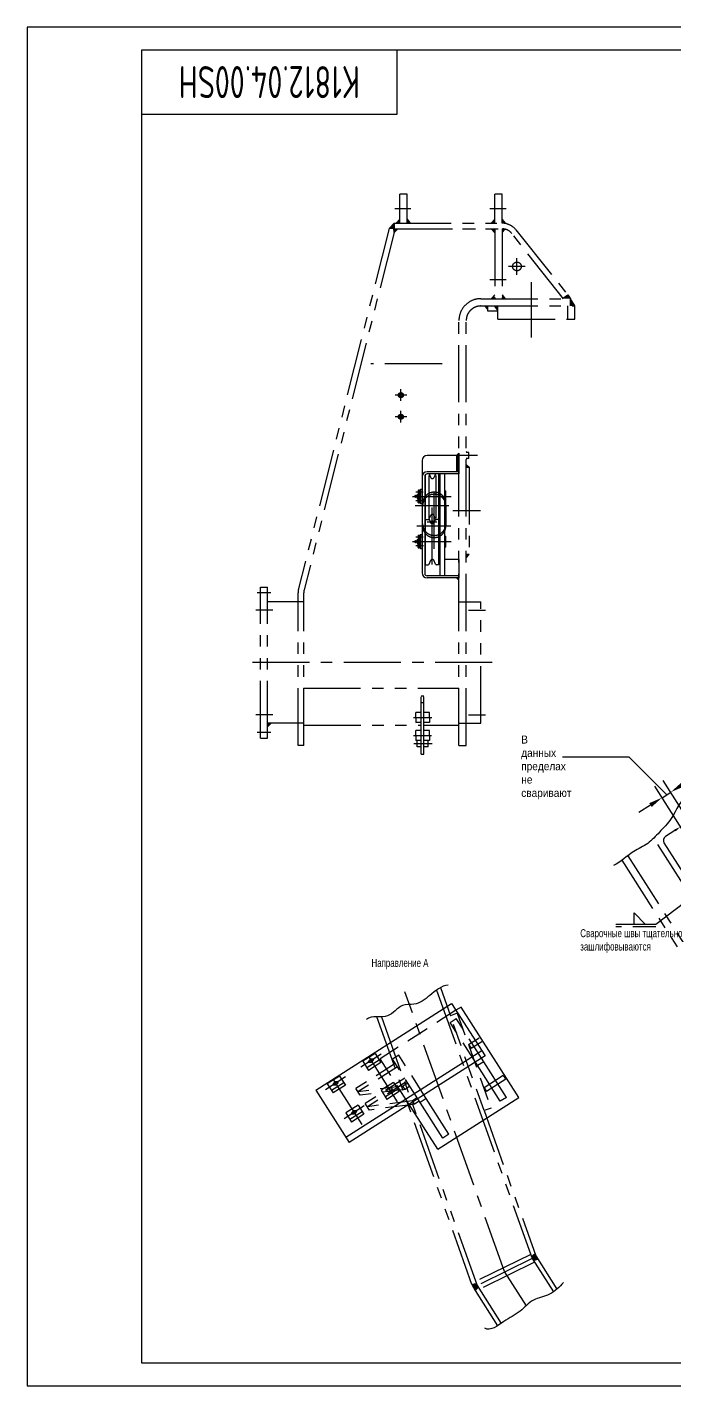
# Model space of a CAD drawing. Header units: millimetres. Extents: x 0 to 8400, y -235 to 5940.
# Drawn here: x 0 to 2835, y 0 to 5940 of the extents above; entities that cross this region are included whole.
import ezdxf
from ezdxf.enums import TextEntityAlignment as Align

# ---------------------------------------------------------------- set-up
doc = ezdxf.new("R2010")
doc.units = ezdxf.units.MM
doc.header["$LTSCALE"] = 200
for name, pattern in [('F', [0.75, 0.5, -0.25]), ('G', [2, 1.25, -0.25, 0.25, -0.25]), ('K', [2.5, 1.25, -0.25, 0.25, -0.25, 0.25, -0.25])]:
    doc.linetypes.add(name, pattern=pattern)
for name, color, linetype in [('01', 7, 'Continuous'), ('02', 1, 'Continuous'), ('02C', 3, 'Continuous'), ('04', 2, 'F'), ('05', 4, 'G'), ('07', 6, 'K'), ('08', 1, 'Continuous'), ('11', 3, 'Continuous')]:
    doc.layers.add(name, color=color, linetype=linetype)
doc.styles.get("Standard").update_dxf_attribs({"font": 'isocp', "width": 0.707, "bigfont": 'intecad.shx'})
doc.dimstyles.new('INTE', dxfattribs={"dimscale": 20, "dimtxt": 6, "dimasz": 3, "dimexe": 3, "dimexo": 0, "dimgap": 1, "dimtad": 1, "dimdec": 1, "dimdsep": 46, "dimtxsty": 'Standard', "dimcen": 0, "dimclrd": 1, "dimclre": 1, "dimclrt": 3, "dimadec": 0, "dimazin": 0, "dimtfac": 1, "dimtdec": 1, "dimtmove": 0, "dimatfit": 0, "dimfxl": 1, "dimarcsym": 0})

# ---------------------------------------------------------------- blocks, each defined once
blk = doc.blocks.new('*D8')
at = {"layer": '08', "color": 1, "lineweight": -2}
for p, q in [((2867.1, 2627.8), (3040.2, 2738.2)), ((2882.7, 2408.1), (2746.3, 2621.9)), ((2916.7, 2438.5), (2784.2, 2646.1)), ((2778.5, 2571.3), (2816.5, 2595.5)), ((2728, 2539.1), (2677.4, 2506.8))]:
    blk.add_line(p, q, dxfattribs=at)
at = {"layer": '08', "color": 1}
for points in [[(2861.7, 2636.2), (2872.5, 2619.4), (2816.5, 2595.5)], [(2722.6, 2547.5), (2733.3, 2530.7), (2778.5, 2571.3)]]:
    blk.add_solid(points, dxfattribs=at)
at = {"layer": 'Defpoints', "color": 0}
for p in [(2816.5, 2595.5), (2916.7, 2438.5), (2882.7, 2408.1)]:
    blk.add_point(p, dxfattribs=at)
at = {"layer": '08', "color": 3, "insert": (2935.9, 2766.6), "char_height": 120, "attachment_point": 5, "rotation": 32.52457}
blk.add_mtext('45', dxfattribs=at)
blk = doc.blocks.new('*U21', base_point=(251.96, 168.31))
at = {"layer": '01'}
for p, q in [((251.96, 168.31), (251.96, 182.31)), ((195.96, 168.31), (251.96, 168.31))]:
    blk.add_line(p, q, dxfattribs=at)
blk = doc.blocks.new('*U22')
at = {"layer": '04'}
blk.add_blockref('*U21', (0, 0), dxfattribs=at)
blk = doc.blocks.new('*U23')
at = {"layer": '01'}
for points in [[(415, 292), (25, 292)], [(25, 292), (25, 5)], [(415, 5), (415, 292)], [(25, 5), (415, 5)]]:
    blk.add_lwpolyline(points, dxfattribs=at)
at = {"layer": '02'}
for points in [[(420, 297), (0, 297)], [(0, 297), (0, 0)], [(420, 0), (420, 297)], [(0, 0), (420, 0)]]:
    blk.add_lwpolyline(points, dxfattribs=at)

msp = doc.modelspace()

# ---------------------------------------------------------------- hatches: boundary and pattern name
for points in [[(1889.58, 3995.97), (1879.58, 3995.97), (1889.58, 4005.97)], [(1879.58, 3532.1), (1889.58, 3532.1), (1889.58, 3522.1)], [(2226.34, 567.65), (2222.59, 578.17), (2206.89, 565.65), (2210.21, 556.31), (2215.18, 548.53), (2235.42, 553.41)], [(1974.44, 429.45), (1968.83, 438.25), (1965.95, 446.34), (1946.86, 443.32), (1960.34, 416.23)]]:
    msp.add_hatch(color=256).paths.add_polyline_path(points)
at = {"layer": '01'}
msp.add_hatch(color=256, dxfattribs=at).paths.add_polyline_path([(1051.58, 2897.01), (1067.94, 2897.01), (1051.58, 2881.61)])
at = {"layer": '02'}
h = msp.add_hatch(dxfattribs=at)
h.set_pattern_fill('_USER', color=256, scale=2, angle=45, style=0, pattern_type=0)
h.set_pattern_definition([(135, (8743.3673, 275.195), (1.41421356, 1.41421356), [])])
h.paths.add_polyline_path([(1889.58, 4005.97), (1879.58, 3995.97), (1879.58, 4067.24), (1889.58, 4067.24)])
h.paths.add_polyline_path([(1889.58, 4077.24), (1889.58, 4067.24), (1879.58, 4067.24)])
at = {"layer": '07'}
for points in [[(1605.71, 5083.01), (1605.71, 5060.27), (1605.43, 5060.27), (1584.21, 5059.94)], [(2365.95, 4769.32), (2378.58, 4753.01), (2346.58, 4753.01), (2344.25, 4755.95)], [(2378.58, 4753.01), (2397.58, 4721.01), (2378.58, 4721.01)], [(2003.96, 4721.01), (2016.58, 4721.01), (2016.58, 4705.01)], [(2060.58, 4702.21), (2044.94, 4721.01), (2060.58, 4721.01)], [(1921.58, 4080.41), (1921.58, 4084.65), (1925.57, 4080.41)], [(1921.58, 4049.37), (1925.57, 4053.61), (1921.58, 4053.61)], [(1921.58, 4016.01), (1921.58, 4027.88), (1934.08, 4016.01)], [(1921.58, 3619.49), (1921.58, 3635.01), (1934.08, 3635.01)]]:
    msp.add_hatch(color=256, dxfattribs=at).paths.add_polyline_path(points)
h = msp.add_hatch(dxfattribs=at)
h.set_pattern_fill('ANGLE', color=256, scale=0.3, angle=-180, style=0)
h.set_pattern_definition([(180, (4819.1161, 689.351), (0, 2.0955), [1.524, -0.5715]), (90, (4819.1161, 689.351), (2.0955, 1e-16), [1.524, -0.5715])])
h.paths.add_polyline_path([(1605.09, 5040.49), (1605.65, 5042.69), (1605.43, 5060.27), (1605.71, 5060.27), (1605.71, 5058.01), (1622.93, 5058.01)])
h = msp.add_hatch(color=256, dxfattribs=at)
h.paths.add_polyline_path([(1662.71, 5100.12), (1675.97, 5083.01), (1662.71, 5083.01)])
h.paths.add_polyline_path([(1630.71, 5100.36), (1630.71, 5083.01), (1614.9, 5083.01)])
h = msp.add_hatch(color=256, dxfattribs=at)
h.paths.add_polyline_path([(2078.71, 5099.02), (2093.55, 5081.55, 0.0491604), (2078.71, 5083.01)])
h.paths.add_polyline_path([(2046.71, 5100.36), (2046.71, 5083.01), (2030.9, 5083.01)])
h = msp.add_hatch(color=256, dxfattribs=at)
h.paths.add_polyline_path([(2078.71, 5042.48), (2078.71, 5058.01), (2080.58, 5058.01, -0.0577665), (2092.24, 5056.66)])
h.paths.add_polyline_path([(2030.9, 5058.01), (2046.71, 5058.01), (2046.71, 5040.65)])
h = msp.add_hatch(color=256, dxfattribs=at)
h.paths.add_polyline_path([(2091.87, 4753.01), (2078.71, 4753.01), (2078.71, 4770.25)])
h.paths.add_polyline_path([(2030.82, 4753.01), (2046.71, 4769.81), (2046.71, 4753.01)])

# ---------------------------------------------------------------- linework, layer by layer
for p, q in [((1728.08, 4045.24), (1728.08, 3554.1)), ((1889.58, 4067.24), (1750.08, 4067.24)), ((1879.58, 4067.24), (1889.58, 4077.24)), ((1879.58, 4067.24), (1879.58, 3995.97)), ((1889.58, 4077.24), (1889.58, 3986.7)), ((1889.58, 3995.97), (1750.08, 3995.97)), ((1889.58, 3986.7), (1750.08, 3986.7)), ((1757.5, 3980.42), (1757.5, 3793.37)), ((1759.47, 3986.7), (1766.16, 3970.28)), ((1786.69, 3986.7), (1779.96, 3970.33)), ((1788.65, 3980.42), (1788.65, 3793.37)), ((1879.58, 3995.97), (1889.58, 4005.97)), ((1740.08, 3976.7), (1740.08, 3551.37)), ((1722.08, 3920.21), (1722.08, 3856.71)), ((1722.08, 3920.21), (1728.08, 3920.21)), ((1728.08, 3856.71), (1722.08, 3856.71)), ((1759.34, 3790.02), (1766.16, 3806.73)), ((1786.81, 3790.02), (1779.96, 3806.69)), ((1744.58, 3786.91), (1754.71, 3786.91)), ((1759.34, 3789.36), (1766.16, 3772.65)), ((1786.95, 3789.71), (1779.96, 3772.69)), ((1801.58, 3786.91), (1791.44, 3786.91)), ((1802.08, 3589.78), (1802.08, 3787.5)), ((1722.08, 3722.58), (1722.08, 3659.08)), ((1722.08, 3722.58), (1728.08, 3722.58)), ((1728.08, 3659.08), (1722.08, 3659.08)), ((1744.08, 3612.64), (1740.08, 3612.64)), ((1744.58, 3589.28), (1754.71, 3589.28)), ((1759.34, 3592.39), (1766.16, 3609.1)), ((1786.81, 3592.39), (1779.96, 3609.06)), ((1801.58, 3589.28), (1791.44, 3589.28)), ((1806.08, 3612.64), (1802.07, 3612.64)), ((1889.58, 3612.64), (1826.08, 3612.64)), ((1889.58, 3612.64), (1889.58, 3532.1)), ((1889.58, 3541.37), (1750.08, 3541.37)), ((1889.58, 3532.1), (1750.08, 3532.1)), ((1879.58, 3532.1), (1889.58, 3522.1)), ((1262.94, 1293.13), (1857.37, 1672.18)), ((1857.37, 1672.18), (2003.98, 1442.25)), ((1898.87, 1656.15), (1876.63, 1641.97)), ((2151.55, 1259.9), (1898.87, 1656.15)), ((1989.48, 1465), (1395.05, 1085.95)), ((2003.98, 1442.25), (1409.55, 1063.2)), ((1522.55, 1453.27), (1468.59, 1418.86)), ((1522.55, 1453.27), (1547.85, 1413.59)), ((2097.72, 1261.28), (1988.58, 1432.43)), ((1468.59, 1418.86), (1493.89, 1379.18)), ((1541.05, 1424.26), (1487.09, 1389.85)), ((1547.85, 1413.59), (1493.89, 1379.18)), ((2070.74, 1244.07), (1961.6, 1415.23)), ((1998.29, 1417.2), (1971.31, 1400)), ((1367.41, 1354.34), (1313.45, 1319.93)), ((1313.45, 1319.93), (1338.75, 1280.25)), ((1385.91, 1325.33), (1331.95, 1290.92)), ((1392.71, 1314.66), (1338.75, 1280.25)), ((1367.41, 1354.34), (1392.71, 1314.66)), ((1603.49, 1326.34), (1549.53, 1291.93)), ((1603.49, 1326.34), (1628.8, 1286.66)), ((1262.94, 1293.13), (1409.55, 1063.2)), ((1549.53, 1291.93), (1574.83, 1252.25)), ((1622, 1297.32), (1568.03, 1262.91)), ((1628.8, 1286.66), (1574.83, 1252.25)), ((1818.86, 1083.46), (1709.72, 1254.61)), ((1746.41, 1256.59), (1719.43, 1239.38)), ((1845.84, 1100.66), (1736.7, 1271.82)), ((1797.42, 1034.08), (2151.55, 1259.9)), ((2097.72, 1261.28), (2070.74, 1244.07)), ((1448.35, 1227.41), (1394.39, 1193)), ((1394.39, 1193), (1419.69, 1153.32)), ((1466.85, 1198.39), (1412.89, 1163.98)), ((1448.35, 1227.41), (1473.65, 1187.73)), ((1695.37, 1231.32), (1667.49, 1227.68)), ((1797.42, 1034.08), (1672.1, 1230.62)), ((1695.37, 1231.32), (1686.12, 1245.82)), ((1716.13, 1244.55), (1695.37, 1231.32)), ((1473.65, 1187.73), (1419.69, 1153.32)), ((1845.84, 1100.66), (1818.86, 1083.46)), ((2206.89, 565.65), (2222.6, 578.18)), ((2215.18, 548.53), (2235.42, 553.41)), ((1965.95, 446.34), (1946.86, 443.32)), ((1946.86, 443.32), (1960.34, 416.23)), ((1960.34, 416.23), (1974.44, 429.45))]:
    msp.add_line(p, q)
for centre, radius, start, end in [((1750.08, 4045.24), 22, 90, 180), ((1750.08, 3976.7), 10, 90, 180), ((1754.71, 3791.91), 5, 270, 337.827253), ((1754.71, 3787.48), 5, 22.172747, 26.319437), ((1791.44, 3791.91), 5, 202.172747, 270), ((1754.71, 3594.28), 5, 270, 337.827253), ((1791.44, 3594.28), 5, 202.172747, 270), ((1750.08, 3554.1), 22, 180, 270), ((1750.08, 3551.37), 10, 180, 270)]:
    msp.add_arc(centre, radius, start, end)
for centre in [(1504.82, 1421.56), (1349.68, 1322.63), (1585.76, 1294.63), (1430.62, 1195.7)]:
    msp.add_ellipse(centre, major_axis=(-10.12, -6.45), ratio=0.5376613)
at = {"layer": '01', "color": 7, "linetype": 'Continuous'}
for p, q in [((1744.08, 3787.41), (1744.08, 3984.7)), ((1802.08, 3787.41), (1802.08, 3986.7)), ((1802.08, 3936.01), (1806.08, 3936.01)), ((1715.6, 3898.71), (1715.6, 3878.3)), ((1826.08, 3913.88), (1828.08, 3913.88)), ((1826.08, 3863.13), (1828.08, 3863.13)), ((1828.08, 3913.88), (1828.08, 3863.13)), ((1831.08, 3912.49), (1831.08, 3864.53)), ((1715.6, 3701.08), (1715.6, 3680.67)), ((1826.08, 3716.25), (1828.08, 3716.25)), ((1828.08, 3716.25), (1828.08, 3665.5)), ((1831.08, 3714.86), (1831.08, 3666.9)), ((1826.08, 3665.5), (1828.08, 3665.5))]:
    msp.add_line(p, q, dxfattribs=at)
at = {"layer": '01'}
for p, q in [((1806.08, 3986.7), (1806.08, 3541.91)), ((1826.08, 3986.7), (1826.08, 3541.91)), ((1740.08, 3935.92), (1744.08, 3935.92)), ((1706.2, 3888.51), (1706.2, 3895.41)), ((1706.2, 3888.51), (1706.2, 3881.61)), ((1707.17, 3897.3), (1712.6, 3897.3)), ((1712.6, 3893.51), (1707.17, 3893.51)), ((1712.6, 3883.51), (1707.17, 3883.51)), ((1707.17, 3879.71), (1712.6, 3879.71)), ((1711.08, 3914.41), (1711.08, 3900.61)), ((1711.08, 3862.61), (1711.08, 3876.41)), ((1712.05, 3916.3), (1717.48, 3916.3)), ((1717.48, 3912.51), (1712.05, 3912.51)), ((1717.48, 3902.51), (1712.05, 3902.51)), ((1712.05, 3898.71), (1717.48, 3898.71)), ((1712.05, 3878.3), (1717.48, 3878.3)), ((1717.48, 3874.51), (1712.05, 3874.51)), ((1717.48, 3864.51), (1712.05, 3864.51)), ((1712.6, 3878.3), (1712.6, 3898.71)), ((1717.48, 3898.71), (1717.48, 3916.3)), ((1720.08, 3915.21), (1717.48, 3915.21)), ((1717.48, 3907.51), (1720.08, 3909.01)), ((1720.08, 3907.51), (1717.48, 3906.01)), ((1720.08, 3899.81), (1717.48, 3899.81)), ((1717.48, 3878.3), (1717.48, 3860.71)), ((1720.08, 3877.21), (1717.48, 3877.21)), ((1720.08, 3869.51), (1717.48, 3871.01)), ((1717.48, 3869.51), (1720.08, 3868.01)), ((1720.08, 3861.81), (1717.48, 3861.81)), ((1722.08, 3917.51), (1720.08, 3917.51)), ((1720.08, 3897.51), (1720.08, 3917.51)), ((1722.08, 3897.51), (1720.08, 3897.51)), ((1722.08, 3879.51), (1720.08, 3879.51)), ((1720.08, 3879.51), (1720.08, 3859.51)), ((1828.08, 3913.88), (1831.08, 3912.49)), ((1828.08, 3863.13), (1831.08, 3864.53)), ((1712.05, 3860.71), (1717.48, 3860.71)), ((1722.08, 3859.51), (1720.08, 3859.51)), ((1740.08, 3841.17), (1744.08, 3841.17)), ((1744.08, 3787.41), (1744.08, 3802.53)), ((1802.08, 3841.17), (1806.08, 3841.17)), ((1744.08, 3589.78), (1744.08, 3787.41)), ((1706.2, 3690.88), (1706.2, 3697.77)), ((1706.2, 3690.88), (1706.2, 3683.98)), ((1707.17, 3699.67), (1712.6, 3699.67)), ((1712.6, 3695.88), (1707.17, 3695.88)), ((1712.6, 3685.88), (1707.17, 3685.88)), ((1711.08, 3716.77), (1711.08, 3702.98)), ((1712.05, 3718.67), (1717.48, 3718.67)), ((1717.48, 3714.88), (1712.05, 3714.88)), ((1717.48, 3704.88), (1712.05, 3704.88)), ((1712.05, 3701.08), (1717.48, 3701.08)), ((1712.6, 3680.67), (1712.6, 3701.08)), ((1717.48, 3701.08), (1717.48, 3718.67)), ((1720.08, 3717.58), (1717.48, 3717.58)), ((1717.48, 3709.88), (1720.08, 3711.38)), ((1720.08, 3709.88), (1717.48, 3708.37)), ((1720.08, 3702.18), (1717.48, 3702.18)), ((1720.08, 3699.88), (1720.08, 3719.88)), ((1722.08, 3719.88), (1720.08, 3719.88)), ((1722.08, 3699.88), (1720.08, 3699.88)), ((1828.08, 3716.25), (1831.08, 3714.86)), ((1707.17, 3682.08), (1712.6, 3682.08)), ((1711.08, 3664.98), (1711.08, 3678.77)), ((1712.05, 3680.67), (1717.48, 3680.67)), ((1717.48, 3676.88), (1712.05, 3676.88)), ((1717.48, 3666.88), (1712.05, 3666.88)), ((1712.05, 3663.08), (1717.48, 3663.08)), ((1717.48, 3680.67), (1717.48, 3663.08)), ((1720.08, 3679.58), (1717.48, 3679.58)), ((1720.08, 3671.88), (1717.48, 3673.38)), ((1717.48, 3671.88), (1720.08, 3670.37)), ((1720.08, 3664.18), (1717.48, 3664.18)), ((1720.08, 3681.88), (1720.08, 3661.88)), ((1722.08, 3681.88), (1720.08, 3681.88)), ((1722.08, 3661.88), (1720.08, 3661.88)), ((1828.08, 3665.5), (1831.08, 3666.9)), ((1051.58, 2881.61), (1067.94, 2897.01))]:
    msp.add_line(p, q, dxfattribs=at)
msp.add_lwpolyline([(2655.87, 2067.42), (2705.87, 2017.42), (2655.87, 2017.42)], close=True, dxfattribs=at)
for centre, radius, start, end in [((1750.08, 3973.97), 22, 90, 180), ((1773.05, 3974.35), 8, 210.51384, 329.835616), ((1773.05, 3802.67), 8, 30.164384, 149.48616), ((1744.58, 3787.41), 0.5, 180, 270), ((1773.05, 3776.71), 8, 210.51384, 329.835616), ((1801.58, 3787.41), 0.5, 270, 0), ((1744.58, 3589.78), 0.5, 169.478254, 270), ((1773.05, 3605.04), 8, 30.164384, 149.48616), ((1801.58, 3589.78), 0.5, 270, 0)]:
    msp.add_arc(centre, radius, start, end, dxfattribs=at)
at = {"layer": '01', "color": 7, "linetype": 'Continuous'}
for centre, radius, start, end in [((1699.8, 3888.51), 4.07, 62.977495, 297.022505), ((1705.74, 3902.91), 11.53, 245.943057, 272.243608), ((1705.74, 3874.11), 11.53, 87.756392, 114.056943), ((1708.53, 3895.41), 2.33, 125.554668, 234.445332), ((1719.49, 3888.51), 13.29, 157.906598, 202.093402), ((1708.53, 3881.61), 2.33, 125.554668, 234.445332), ((1713.41, 3914.41), 2.33, 125.554668, 234.445332), ((1724.37, 3907.51), 13.29, 157.906598, 202.093402), ((1713.41, 3900.61), 2.33, 125.554668, 234.445332), ((1713.41, 3876.41), 2.33, 125.554668, 234.445332), ((1724.37, 3869.51), 13.29, 157.906598, 202.093402), ((1713.41, 3862.61), 2.33, 125.554668, 234.445332), ((1699.8, 3690.88), 4.07, 62.977495, 297.022505), ((1705.74, 3705.27), 11.53, 245.943057, 272.243608), ((1705.74, 3676.48), 11.53, 87.756392, 114.056943), ((1708.53, 3697.77), 2.33, 125.554668, 234.445332), ((1719.49, 3690.88), 13.29, 157.906598, 202.093402), ((1708.53, 3683.98), 2.33, 125.554668, 234.445332), ((1713.41, 3716.77), 2.33, 125.554668, 234.445332), ((1724.37, 3709.88), 13.29, 157.906598, 202.093402), ((1713.41, 3702.98), 2.33, 125.554668, 234.445332), ((1713.41, 3678.77), 2.33, 125.554668, 234.445332), ((1724.37, 3671.88), 13.29, 157.906598, 202.093402), ((1713.41, 3664.98), 2.33, 125.554668, 234.445332)]:
    msp.add_arc(centre, radius, start, end, dxfattribs=at)
at = {"layer": '02'}
msp.add_lwpolyline([(2926.41, 2149.29), (2750.87, 2017.42), (2575.87, 2017.42)], dxfattribs=at)
at = {"layer": '02C'}
for points, start_tangent, end_tangent in [([(2895.04, 2585.68), (2818.57, 2479.81), (2767.15, 2420.39), (2715.73, 2371.64), (2655.08, 2336.07), (2565.42, 2274.16)], (-0.8690365, -0.4947479), (-0.8979304, -0.4401375)), ([(1843.24, 1752.09), (1762.23, 1706.65), (1692.6, 1668.31), (1642.86, 1662.63), (1577.49, 1617.19), (1485.11, 1601.57)], (-0.9957735, -0.0918431), (-0.7501035, -0.6613204)), ([(2347.85, 451.41), (2285.78, 400.67), (2215.82, 374.73), (2157.14, 326.25), (2085.64, 280.65), (2002.54, 251.83)], (-0.7073927, -0.7068207), (-0.8780584, 0.4785536))]:
    msp.add_spline(points, degree=3, dxfattribs=dict(at, start_tangent=start_tangent, end_tangent=end_tangent))
at = {"layer": '04'}
for p, q in [((2750.87, 2006.92), (2575.87, 2006.92)), ((1876.63, 1641.97), (1544.75, 1430.33)), ((1850.85, 1588.89), (1877.83, 1606.1)), ((1882.53, 1628.55), (1852.38, 1617.81)), ((1999.99, 1203.31), (1852.38, 1617.81)), ((1988.58, 1432.43), (1877.83, 1606.1)), ((1882.53, 1628.55), (2030.13, 1214.05)), ((1961.6, 1415.23), (1850.85, 1588.89)), ((1932.16, 1492.5), (1978.54, 1522.08)), ((1932.16, 1492.5), (1942.92, 1475.64)), ((1942.92, 1475.64), (1989.29, 1505.21)), ((1672.1, 1230.62), (1544.75, 1430.33)), ((1625.96, 1445.48), (1598.98, 1428.28)), ((1709.72, 1254.61), (1598.98, 1428.28)), ((1736.7, 1271.82), (1625.96, 1445.48)), ((1611.14, 1409.2), (1438.61, 1299.18)), ((1620.39, 1394.69), (1447.87, 1284.67)), ((1644.78, 1310.65), (1447.68, 1284.96)), ((1652.48, 1344.37), (1479.95, 1234.35)), ((1661.73, 1329.86), (1489.2, 1219.85)), ((1665.54, 1323.89), (1644.78, 1310.65)), ((1654.03, 1296.14), (1644.78, 1310.65)), ((1674.79, 1309.38), (1654.03, 1296.14)), ((2083.91, 1356.91), (1999.6, 1303.14)), ((2094.66, 1340.05), (2010.35, 1286.28)), ((2083.91, 1356.91), (2094.66, 1340.05)), ((1456.93, 1270.46), (1438.61, 1299.18)), ((1654.03, 1296.14), (1456.93, 1270.46)), ((1706.88, 1259.06), (1686.12, 1245.82)), ((1999.6, 1303.14), (2010.35, 1286.28)), ((1498.27, 1205.63), (1479.95, 1234.35)), ((1686.12, 1245.82), (1489.02, 1220.14)), ((1667.49, 1227.68), (1498.27, 1205.63)), ((2030.13, 1214.05), (1999.99, 1203.31))]:
    msp.add_line(p, q, dxfattribs=at)
at = {"layer": '05'}
for p, q in [((1679.75, 5146.51), (1608.64, 5146.51)), ((2095.75, 5146.51), (2024.64, 5146.51)), ((2143.58, 4857.43), (2143.58, 4930.59)), ((2180.16, 4894.01), (2106.99, 4894.01)), ((2095.75, 4836.01), (2024.64, 4836.01)), ((2207.58, 4583.39), (2207.58, 4825.77)), ((1635.58, 4305.95), (1635.58, 4356.69)), ((1660.95, 4331.32), (1610.2, 4331.32)), ((1660.95, 4236.77), (1610.2, 4236.77)), ((1635.58, 4211.39), (1635.58, 4262.14)), ((1971.58, 4067.01), (1848.54, 4067.01)), ((1733.63, 3907.51), (1701.08, 3907.51)), ((1734.44, 3869.51), (1701.08, 3869.51)), ((1845.61, 3846.74), (1697.71, 3846.74)), ((1983.75, 3825.01), (1862.94, 3825.01)), ((1705.7, 3759.64), (1853.6, 3759.64)), ((1733.63, 3709.88), (1701.08, 3709.88)), ((1734.44, 3671.88), (1701.08, 3671.88)), ((1066.75, 3467.01), (1006.37, 3467.01)), ((1075.25, 3390.51), (1000.51, 3390.51)), ((1930.91, 3390.51), (2005.64, 3390.51)), ((2035.58, 3162.01), (970.58, 3162.01)), ((1075.25, 2933.51), (1000.51, 2933.51)), ((1690.15, 2922.02), (1771.14, 2922.02)), ((1930.91, 2933.51), (2005.64, 2933.51)), ((1066.75, 2857.01), (1006.37, 2857.01)), ((1690.52, 2843.17), (1768.94, 2843.17)), ((1691.77, 2807.56), (1772.81, 2807.56)), ((3109.95, 1819.15), (2741.85, 2396.41)), ((2088.4, 500.44), (1653.19, 1722.6)), ((1548.67, 1449.52), (1460.98, 1393.6)), ((1496.16, 1435.14), (1620.02, 1240.9)), ((1393.52, 1350.59), (1305.84, 1294.67)), ((1341.02, 1336.21), (1464.88, 1141.97)), ((1474.47, 1223.65), (1386.78, 1167.74)), ((2087.77, 500.04), (2183.43, 350.01))]:
    msp.add_line(p, q, dxfattribs=at)
at = {"layer": '05', "linetype": 'G'}
for p, q in [((1781.58, 3658.64), (1781.58, 3957.12)), ((1773.08, 3590.67), (1773.08, 3843.4)), ((1793.68, 3775.21), (1751.34, 3775.21))]:
    msp.add_line(p, q, dxfattribs=at)
at = {"layer": '05', "color": 4, "linetype": 'G'}
for p, q in [((1686.29, 3888.51), (1855.52, 3888.51)), ((1686.29, 3690.88), (1855.52, 3690.88))]:
    msp.add_line(p, q, dxfattribs=at)
at = {"layer": '07'}
for p, q in [((1630.71, 5083.01), (1630.71, 5210.01)), ((1662.71, 5210.01), (1630.71, 5210.01)), ((1662.71, 5083.01), (1662.71, 5210.01)), ((2046.71, 5083.01), (2046.71, 5210.01)), ((2078.71, 5210.01), (2046.71, 5210.01)), ((2078.71, 5083.01), (2078.71, 5210.01)), ((1584.21, 5059.94), (1187.88, 3485.56)), ((1605.71, 5083.01), (1584.21, 5059.94)), ((1605.43, 5060.27), (1584.21, 5059.94)), ((1622.93, 5058.01), (1605.09, 5040.49)), ((1605.65, 5042.69), (1605.43, 5060.27)), ((1605.43, 5060.27), (1605.71, 5060.27)), ((1605.71, 5083.01), (2078.71, 5083.01)), ((1605.71, 5083.01), (1605.71, 5058.01)), ((1605.71, 5058.01), (2078.71, 5058.01)), ((1611.58, 5058.01), (2080.58, 5058.01)), ((1630.71, 5100.36), (1614.9, 5083.01)), ((1662.71, 5100.12), (1675.97, 5083.01)), ((2046.71, 5100.36), (2030.9, 5083.01)), ((2046.71, 5040.65), (2030.9, 5058.01)), ((2046.71, 5058.01), (2046.71, 4753.01)), ((2078.71, 5099.02), (2093.55, 5081.55)), ((2078.71, 5058.01), (2078.71, 4753.01)), ((2078.71, 5042.48), (2092.24, 5056.66)), ((2138.08, 5054.45), (2365.95, 4769.32)), ((1605.65, 5042.69), (1212.12, 3479.46)), ((2346.58, 4753.01), (2120.57, 5038.65)), ((1985.58, 4753.01), (2378.58, 4753.01)), ((2046.71, 4769.81), (2030.82, 4753.01)), ((2078.71, 4770.25), (2091.87, 4753.01)), ((2344.25, 4755.95), (2365.95, 4769.32)), ((2365.95, 4769.32), (2378.58, 4753.01)), ((2378.58, 4721.01), (2378.58, 4753.01)), ((2397.58, 4721.01), (2378.58, 4753.01)), ((1985.58, 4721.01), (2397.58, 4721.01)), ((2016.58, 4705.01), (2003.96, 4721.01)), ((2016.58, 4699.01), (2016.58, 4721.01)), ((2060.58, 4699.01), (2016.58, 4699.01)), ((2060.58, 4702.21), (2044.94, 4721.01)), ((2060.58, 4664.01), (2060.58, 4721.01)), ((2365.58, 4664.01), (2365.58, 4721.01)), ((2397.58, 4664.01), (2397.58, 4721.01)), ((1889.58, 2800.01), (1889.58, 4657.01)), ((1921.58, 2800.01), (1921.58, 4657.01)), ((2060.58, 4664.01), (2397.58, 4664.01)), ((1815.61, 4468.49), (1504.81, 4468.49)), ((1925.57, 4080.41), (1921.58, 4084.65)), ((1933.58, 4080.41), (1921.58, 4080.41)), ((1933.58, 4053.61), (1921.58, 4053.61)), ((1925.57, 4053.61), (1921.58, 4049.37)), ((1933.58, 4053.61), (1933.58, 4080.41)), ((1934.08, 4016.01), (1921.58, 4027.88)), ((1921.58, 4016.01), (1934.58, 4016.01)), ((1934.58, 4016.01), (1934.58, 3635.01)), ((1730.58, 3846.74), (1730.58, 3856.12)), ((1730.58, 3759.64), (1730.58, 3846.74)), ((1832.58, 3846.74), (1832.58, 3856.12)), ((1832.58, 3846.74), (1832.58, 3759.64)), ((1832.58, 3773.07), (1832.58, 3782.44)), ((1934.58, 3635.01), (1921.58, 3635.01)), ((1934.08, 3635.01), (1921.58, 3619.49)), ((1020.58, 2832.01), (1020.58, 3492.01)), ((1020.58, 3492.01), (1051.58, 3492.01)), ((1051.58, 2832.01), (1051.58, 3492.01)), ((1185.58, 2800.01), (1185.58, 3467.01)), ((1210.58, 2800.01), (1210.58, 3467.01)), ((1210.58, 3427.01), (1051.58, 3427.01)), ((1889.58, 3427.01), (1985.58, 3427.01)), ((1985.58, 2897.01), (1985.58, 3427.01)), ((1209.58, 3050.11), (1889.58, 3050.11)), ((1724.58, 2762.01), (1724.58, 3016.52)), ((1724.58, 3016.52), (1736.58, 3016.52)), ((1724.58, 2988.01), (1736.58, 2988.01)), ((1736.58, 2762.01), (1736.58, 3016.52)), ((1700.58, 2922.02), (1700.58, 2944.02)), ((1724.58, 2944.02), (1700.58, 2944.02)), ((1700.58, 2922.02), (1700.58, 2900.02)), ((1760.58, 2944.02), (1736.58, 2944.02)), ((1760.58, 2922.02), (1760.58, 2944.02)), ((1760.58, 2922.02), (1760.58, 2900.02)), ((1210.58, 2897.01), (1051.58, 2897.01)), ((1210.58, 2889.01), (1724.58, 2889.01)), ((1724.58, 2900.02), (1700.58, 2900.02)), ((1724.58, 2865.17), (1700.58, 2865.17)), ((1700.58, 2843.17), (1700.58, 2865.17)), ((1760.58, 2900.02), (1736.58, 2900.02)), ((1736.58, 2889.01), (1889.58, 2889.01)), ((1760.58, 2865.17), (1736.58, 2865.17)), ((1760.58, 2843.17), (1760.58, 2865.17)), ((1889.58, 2897.01), (1985.58, 2897.01)), ((1020.58, 2832.01), (1051.58, 2832.01)), ((1210.58, 2800.01), (1185.58, 2800.01)), ((1700.58, 2843.17), (1700.58, 2821.17)), ((1724.58, 2821.17), (1700.58, 2821.17)), ((1706.58, 2793.06), (1706.58, 2821.17)), ((1724.58, 2793.06), (1706.58, 2793.06)), ((1760.58, 2821.17), (1736.58, 2821.17)), ((1754.58, 2793.06), (1736.58, 2793.06)), ((1754.58, 2793.06), (1754.58, 2821.17)), ((1760.58, 2843.17), (1760.58, 2821.17)), ((1889.58, 2800.01), (1921.58, 2800.01)), ((1724.58, 2762.01), (1736.58, 2762.01)), ((2628.46, 2317.56), (2995.99, 1741.2)), ((2602.97, 2298.02), (2970.43, 1721.76)), ((1792.17, 1730.28), (2210.21, 556.31)), ((1808.61, 1740.75), (1852.39, 1617.81)), ((1946.86, 443.32), (1530.28, 1613.16)), ((1550.48, 1613.08), (1968.83, 438.25)), ((1999.99, 1203.31), (2226.34, 567.65)), ((2203.8, 574.32), (1962.42, 456.27)), ((2210.21, 556.31), (1968.83, 438.25)), ((2220.5, 540.19), (1979.11, 422.13)), ((2210.21, 556.31), (2302.95, 410.88)), ((2226.34, 567.65), (2318.49, 423.15)), ((1960.34, 416.23), (2058.37, 262.5)), ((1968.83, 438.25), (2074.23, 272.96))]:
    msp.add_line(p, q, dxfattribs=at)
for centre, radius in [((2143.58, 4894.01), 19), ((1635.58, 4331.32), 11), ((1635.58, 4331.32), 8.45), ((1635.58, 4331.32), 7.47), ((1635.58, 4236.77), 11), ((1635.58, 4236.77), 8.45), ((1635.58, 4236.77), 7.47), ((1773.08, 3775.21), 6.5)]:
    msp.add_circle(centre, radius, dxfattribs=at)
for centre, radius, start, end in [((2078.71, 5007.01), 76, 38.63, 90), ((2080.58, 5007.01), 51, 38.351384, 90), ((1985.58, 4657.01), 96, 90, 180), ((1985.58, 4657.01), 64, 90, 180), ((1781.58, 3856.12), 51, 0, 180), ((1781.58, 3846.74), 51, 0, 180), ((1781.58, 3769.01), 51, 180, 0), ((1781.58, 3759.64), 51, 180, 0), ((1261.58, 3467.01), 76, 165.87, 180), ((1261.58, 3467.01), 51, 165.87, 180)]:
    msp.add_arc(centre, radius, start, end, dxfattribs=at)
at = {"layer": '08'}
for p, q in [((2343.38, 2749.43), (2632.73, 2749.43)), ((2632.73, 2749.43), (2799.16, 2584.49)), ((2834.52, 2427.77), (2793.16, 2401.22)), ((2787.1, 2373.64), (3054.13, 1954.89))]:
    msp.add_line(p, q, dxfattribs=at)
msp.add_arc((2803.96, 2384.39), 20, 122.702989, 212.524572, dxfattribs=at)
msp.add_solid([(2831.82, 2431.98), (2859.76, 2443.98), (2837.22, 2423.57)], dxfattribs=at)

# ---------------------------------------------------------------- block references
at = {"xscale": 20, "yscale": 20, "zscale": 20}
msp.add_blockref('*U23', (0, 0), dxfattribs=at)
at = {"xscale": 20, "yscale": 20}
msp.add_blockref('*U22', (1620, 5560), dxfattribs=at)

# ---------------------------------------------------------------- texts
at = {"insert": (2162.47, 2843.02), "char_height": 35, "width": 2.0541, "attachment_point": 1}
msp.add_mtext('{\\fArial|b0|i0|c204|p34;\\W0.9;\\C3;В данных пределах не сваривают}', dxfattribs=at)
at = {"char_height": 35, "attachment_point": 1}
for s, insert in [('{\\fArial|b0|i0|c204|p34;\\C3;Сварочные швы тщательно \\Pзашлифовываются}', (2420.67, 1996.46)), ('{\\fArial|b0|i0|c204|p34;\\C3;Направление А}', (1506.9, 1866.65))]:
    msp.add_mtext(s, dxfattribs=dict(at, insert=insert))
at = {"layer": '11', "width": 0.693996}
msp.add_text('K1812.04.00SH', height=140, rotation=180, dxfattribs=at).set_placement((1456.17, 5770), (663.83, 5770), align=Align.FIT)

# ---------------------------------------------------------------- dimensions: what is measured, and where the dimension line sits
at = {"layer": '08'}
dim = msp.add_linear_dim(base=(2816.49, 2595.54), p1=(2882.65, 2408.09), p2=(2916.65, 2438.46), angle=32.524572, dimstyle='INTE', dxfattribs=at)
dim.commit()
dim.dimension.update_dxf_attribs({"geometry": '*D8', "text_midpoint": (2935.92, 2766.58)})

doc.saveas('drawing.dxf')
